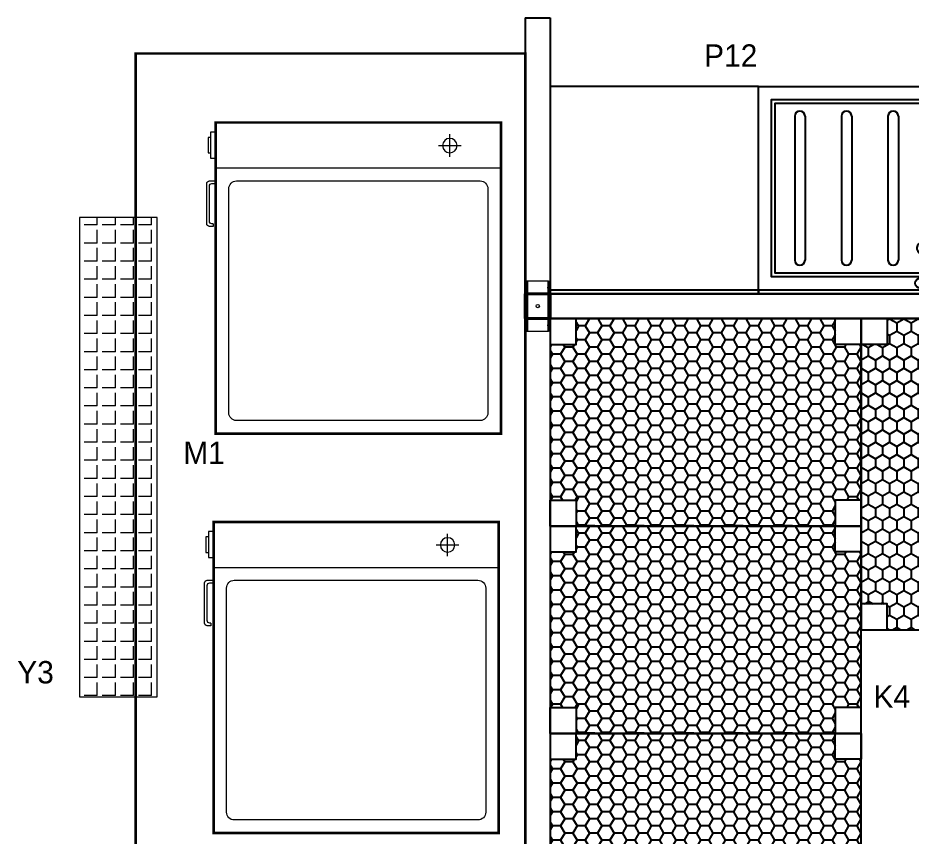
# Model space of a CAD drawing. Header units: millimetres. Extents: x 65390 to 71510, y 46362 to 50796.
# Drawn here: x 69275.2 to 69619.8, y 49714.3 to 50030 of the extents above; entities that cross this region are included whole.
import ezdxf
from ezdxf.enums import TextEntityAlignment as Align

# ---------------------------------------------------------------- set-up
doc = ezdxf.new("R2010")
doc.units = ezdxf.units.MM
doc.linetypes.add('DASHED', pattern=[19.05, 12.7, -6.35])
doc.layers.add('BİRLEŞİM ELEMANLARI', color=4, linetype='Continuous')
doc.layers.add('Kıtc-028 Yer Izgarası', color=252, linetype='Continuous')
for name, color, linetype, lineweight in [('GRC-Ekipman', 4, 'Continuous', 25), ('MIM_Sel_Davlumbaz', 251, 'DASHED', 9), ('MIM_Sktürk', 251, 'Continuous', 9)]:
    doc.layers.add(name, color=color, linetype=linetype, lineweight=lineweight)
doc.styles.add('TAKSİM', font='GOTHIC.TTF', dxfattribs={"height": 20})

# ---------------------------------------------------------------- blocks, each defined once
blk = doc.blocks.new('İÇ İKİLİ KEP  80')
at = {"lineweight": 40}
blk.add_lwpolyline([(135.5, 80), (135.5, -16), (39.5, -16), (39.5, 80)], close=True, dxfattribs=at)
at = {"layer": 'BİRLEŞİM ELEMANLARI', "color": 171, "lineweight": 20}
for p, q in [((185, 72), (-10, 72)), ((8.5, 72), (8.5, 74)), ((15, 69), (15, 77)), ((21.5, 72), (21.5, 74)), ((153.5, 72), (153.5, 74)), ((160, 69), (160, 77)), ((166.5, 72), (166.5, 74)), ((-10, -8), (185, -8)), ((8.5, -8), (8.5, -10)), ((15, -5), (15, -13)), ((21.5, -8), (21.5, -10)), ((153.5, -8), (153.5, -10)), ((160, -5), (160, -13)), ((166.5, -8), (166.5, -10))]:
    blk.add_line(p, q, dxfattribs=at)
for points in [[(-10, -10), (-10, 74)], [(-10, 74), (185, 74), (185, -10), (-10, -10)]]:
    blk.add_lwpolyline(points, dxfattribs=at)
blk.add_circle((88, 32), 6.5, dxfattribs=at)
blk = doc.blocks.new('K.Y.EVY.SPREY Ü.140-80')
h = blk.add_hatch(color=149)
h.paths.add_polyline_path([(58.7, -41.8, -0.025454), (58.86, -41.28, 0.278063), (54.82, -44.18), (55.28, -44.38, -0.265675)])
h.paths.add_polyline_path([(59.4, -41.27, 0.028094), (58.86, -41.28, 0.025454), (58.7, -41.8, -0.030609), (59.22, -41.77, -0.027259)])
h.paths.add_polyline_path([(59.4, -41.27, 0.027259), (59.22, -41.77, -0.171751), (61.94, -42.72), (61.94, -42.72), (61.94, -42.72, -1.347305), (59.26, -44.55, -0.147228), (59.22, -41.77, 0.030609), (58.7, -41.8, 0.138731), (58.79, -44.7, 1.347306), (62.25, -42.33, 0.162476)])
h.paths.add_polyline_path([(66.5, -39.04), (66.77, -38.62, 0.483116), (58.86, -41.28, -0.028094), (59.4, -41.27, -0.470681)])
at = {"color": 149}
for p, q in [((68.44, -4.12), (68.39, -10.03)), ((68.44, -4.12), (68.39, -10.03)), ((70, -4.14), (68.44, -4.12)), ((70, -4.14), (68.44, -4.12)), ((69.1, -4.14), (69.01, -12.78)), ((69.94, -10.05), (70, -4.14)), ((69.94, -10.05), (70, -4.14)), ((68.39, -10.03), (69.94, -10.05)), ((68.39, -10.03), (69.94, -10.05)), ((54.51, -44.38), (54.04, -51.68)), ((54.51, -44.38), (54.04, -51.68)), ((55.58, -44.39), (54.51, -44.38)), ((55.58, -44.39), (54.51, -44.38)), ((55.9, -51.7), (55.58, -44.39)), ((55.9, -51.7), (55.58, -44.39)), ((54.04, -51.68), (55.9, -51.7))]:
    blk.add_line(p, q, dxfattribs=at)
at = {"color": 251}
for p, q in [((14, -68.5), (14, -13)), ((18, -68.5), (18, -13)), ((32, -68.5), (32, -13)), ((36, -68.5), (36, -13)), ((50, -68.5), (50, -13)), ((54, -68.5), (54, -13)), ((68, -68.5), (68, -13)), ((72, -68.5), (72, -13)), ((86, -68.5), (86, -13)), ((90, -68.5), (90, -13)), ((104, -68.5), (104, -13)), ((108, -68.5), (108, -13)), ((122, -68.5), (122, -13)), ((126, -68.5), (126, -13))]:
    blk.add_line(p, q, dxfattribs=at)
for points in [[(0, 0), (140, 0), (140, -1.5), (0, -1.5)], [(0, 0), (140, 0), (140, -80), (0, -80)], [(5, -6.5), (135, -6.5), (135, -75), (5, -75)], [(6.5, -8), (133.5, -8), (133.5, -73.5), (6.5, -73.5)]]:
    blk.add_lwpolyline(points, close=True)
at = {"color": 149}
for centre in [(60.36, -3.92), (77.51, -4.09)]:
    blk.add_circle(centre, 1.99, dxfattribs=at)
at = {"color": 251}
for centre, start, end in [((16, -13), 0, 180), ((34, -13), 0, 180), ((52, -13), 0, 180), ((70, -13), 0, 180), ((88, -13), 0, 180), ((106, -13), 0, 180), ((124, -13), 0, 180), ((16, -68.5), 180, 0), ((34, -68.5), 180, 0), ((52, -68.5), 180, 0), ((70, -68.5), 180, 0), ((88, -68.5), 180, 0), ((106, -68.5), 180, 0), ((124, -68.5), 180, 0)]:
    blk.add_arc(centre, 2, start, end, dxfattribs=at)
at = {"color": 149}
for centre, radius, start, end in [((71.87, -12.81), 2.86, 179.43, 359.43), ((73.13, -12.82), 1.6, 359.43, 179.43), ((79.17, -12.88), 7.64, 179.43, 242.0346), ((77.53, -20.83), 5.53, 105.7663, 225.7833), ((76.64, -17.65), 2.23, 242.0346, 105.7663), ((74.04, -26.08), 3.8, 74.9498, 261.6763), ((74.66, -23.77), 1.41, 225.7833, 74.9498), ((72.11, -30.62), 3.83, 52.4089, 229.1112), ((73.68, -28.59), 1.26, 261.6763, 52.4089), ((68.46, -39.14), 4.98, 103.1199, 200.7743), ((69.63, -35.02), 3.77, 86.0156, 220.6772), ((67.73, -36.01), 1.76, 236.8088, 103.1199), ((70.5, -32.49), 1.37, 229.1112, 116.3243), ((63.46, -43.12), 4.83, 57.0103, 197.5795), ((65.25, -40.36), 1.54, 200.7743, 57.0103), ((58.83, -46.11), 4.31, 51.245, 156.7533), ((60.47, -44.07), 1.7, 197.5795, 51.245)]:
    blk.add_arc(centre, radius, start, end, dxfattribs=at)
blk.add_solid([(69.94, -10.05), (68.39, -10.03), (70, -4.14), (68.44, -4.12)], dxfattribs=at)
blk = doc.blocks.new('A$C395D4C7C')
at = {"layer": 'Kıtc-028 Yer Izgarası'}
for p, q in [((10, 79.92), (13.83, 79.92)), ((10, 77.64), (11.19, 79.71)), ((11.19, 79.71), (11.07, 79.92)), ((11.19, 79.71), (14.37, 79.71)), ((13.83, 79.92), (13.88, 80)), ((14.37, 79.71), (14.51, 79.96)), ((15.95, 76.96), (14.37, 79.71)), ((19.13, 76.96), (20.72, 79.71)), ((20.72, 79.71), (20.59, 79.94)), ((20.72, 79.71), (23.89, 79.71)), ((23.89, 79.71), (24.02, 79.93)), ((25.48, 76.96), (23.89, 79.71)), ((26.53, 79.92), (26.48, 80)), ((26.53, 79.92), (32.88, 79.92)), ((28.65, 76.96), (30.24, 79.71)), ((30.24, 79.71), (30.12, 79.92)), ((30.24, 79.71), (33.42, 79.71)), ((32.88, 79.92), (32.93, 80)), ((33.42, 79.71), (33.55, 79.94)), ((35, 76.96), (33.42, 79.71)), ((38.18, 76.96), (39.77, 79.71)), ((39.77, 79.71), (39.64, 79.93)), ((39.77, 79.71), (42.94, 79.71)), ((42.94, 79.71), (43.07, 79.92)), ((44.53, 76.96), (42.94, 79.71)), ((45.58, 79.92), (45.53, 80)), ((45.58, 79.92), (51.93, 79.92)), ((47.7, 76.96), (49.29, 79.71)), ((49.29, 79.71), (49.17, 79.92)), ((49.29, 79.71), (52.47, 79.71)), ((51.93, 79.92), (51.98, 80)), ((52.47, 79.71), (52.6, 79.93)), ((54.05, 76.96), (52.47, 79.71)), ((57.23, 76.96), (58.82, 79.71)), ((58.82, 79.71), (58.69, 79.93)), ((58.82, 79.71), (61.99, 79.71)), ((61.99, 79.71), (62.12, 79.92)), ((63.58, 76.96), (61.99, 79.71)), ((64.63, 79.92), (64.58, 80)), ((64.63, 79.92), (70.98, 79.92)), ((66.75, 76.96), (68.34, 79.71)), ((68.34, 79.71), (68.22, 79.92)), ((68.34, 79.71), (71.52, 79.71)), ((70.98, 79.92), (71.03, 80)), ((71.52, 79.71), (71.65, 79.93)), ((73.1, 76.96), (71.52, 79.71)), ((76.28, 76.96), (77.87, 79.71)), ((77.87, 79.71), (77.74, 79.92)), ((77.87, 79.71), (81.04, 79.71)), ((81.04, 79.71), (81.16, 79.92)), ((82.63, 76.96), (81.04, 79.71)), ((83.68, 79.92), (83.63, 80)), ((83.68, 79.92), (90.03, 79.92)), ((85.8, 76.96), (87.39, 79.71)), ((87.39, 79.71), (87.27, 79.92)), ((87.39, 79.71), (90.57, 79.71)), ((90.03, 79.92), (90.08, 80)), ((90.57, 79.71), (90.69, 79.93)), ((92.15, 76.96), (90.57, 79.71)), ((95.33, 76.96), (96.92, 79.71)), ((96.92, 79.71), (96.79, 79.92)), ((96.92, 79.71), (100.09, 79.71)), ((100.09, 79.71), (100.21, 79.92)), ((101.68, 76.96), (100.09, 79.71)), ((102.73, 79.92), (102.68, 80)), ((102.73, 79.92), (109.08, 79.92)), ((104.85, 76.96), (106.44, 79.71)), ((106.44, 79.71), (106.32, 79.92)), ((106.44, 79.71), (109.2, 79.71)), ((109.08, 79.92), (109.13, 80)), ((110, 78.32), (109.08, 79.92)), ((11.19, 74.21), (10, 76.27)), ((14.37, 74.21), (15.95, 76.96)), ((15.95, 76.96), (19.13, 76.96)), ((20.72, 74.21), (19.13, 76.96)), ((23.89, 74.21), (25.48, 76.96)), ((25.48, 76.96), (28.65, 76.96)), ((30.24, 74.21), (28.65, 76.96)), ((33.42, 74.21), (35, 76.96)), ((35, 76.96), (38.18, 76.96)), ((39.77, 74.21), (38.18, 76.96)), ((42.94, 74.21), (44.53, 76.96)), ((44.53, 76.96), (47.7, 76.96)), ((49.29, 74.21), (47.7, 76.96)), ((52.47, 74.21), (54.05, 76.96)), ((54.05, 76.96), (57.23, 76.96)), ((58.82, 74.21), (57.23, 76.96)), ((61.99, 74.21), (63.58, 76.96)), ((63.58, 76.96), (66.75, 76.96)), ((68.34, 74.21), (66.75, 76.96)), ((71.52, 74.21), (73.1, 76.96)), ((73.1, 76.96), (76.28, 76.96)), ((77.87, 74.21), (76.28, 76.96)), ((81.04, 74.21), (82.63, 76.96)), ((82.63, 76.96), (85.8, 76.96)), ((87.39, 74.21), (85.8, 76.96)), ((90.57, 74.21), (92.15, 76.96)), ((92.15, 76.96), (95.33, 76.96)), ((96.92, 74.21), (95.33, 76.96)), ((100.09, 74.21), (101.68, 76.96)), ((101.68, 76.96), (104.85, 76.96)), ((106.44, 74.21), (104.85, 76.96)), ((10, 72.14), (11.19, 74.21)), ((11.19, 74.21), (14.37, 74.21)), ((15.95, 71.46), (14.37, 74.21)), ((19.13, 71.46), (20.72, 74.21)), ((20.72, 74.21), (23.89, 74.21)), ((25.48, 71.46), (23.89, 74.21)), ((28.65, 71.46), (30.24, 74.21)), ((30.24, 74.21), (33.42, 74.21)), ((35, 71.46), (33.42, 74.21)), ((38.18, 71.46), (39.77, 74.21)), ((39.77, 74.21), (42.94, 74.21)), ((44.53, 71.46), (42.94, 74.21)), ((47.7, 71.46), (49.29, 74.21)), ((49.29, 74.21), (52.47, 74.21)), ((54.05, 71.46), (52.47, 74.21)), ((57.23, 71.46), (58.82, 74.21)), ((58.82, 74.21), (61.99, 74.21)), ((63.58, 71.46), (61.99, 74.21)), ((66.75, 71.46), (68.34, 74.21)), ((68.34, 74.21), (71.52, 74.21)), ((73.1, 71.46), (71.52, 74.21)), ((76.28, 71.46), (77.87, 74.21)), ((77.87, 74.21), (81.04, 74.21)), ((82.63, 71.46), (81.04, 74.21)), ((85.8, 71.46), (87.39, 74.21)), ((87.39, 74.21), (90.57, 74.21)), ((92.15, 71.46), (90.57, 74.21)), ((95.33, 71.46), (96.92, 74.21)), ((96.92, 74.21), (100.09, 74.21)), ((101.68, 71.46), (100.09, 74.21)), ((104.85, 71.46), (106.44, 74.21)), ((106.44, 74.21), (109.62, 74.21)), ((109.62, 74.21), (110, 74.87)), ((110, 73.55), (109.62, 74.21)), ((1.67, 68.71), (0.92, 70)), ((4.84, 68.71), (5.59, 70)), ((11.19, 68.71), (10, 70.78)), ((14.37, 68.71), (15.95, 71.46)), ((15.95, 71.46), (19.13, 71.46)), ((20.72, 68.71), (19.13, 71.46)), ((23.89, 68.71), (25.48, 71.46)), ((25.48, 71.46), (28.65, 71.46)), ((30.24, 68.71), (28.65, 71.46)), ((33.42, 68.71), (35, 71.46)), ((35, 71.46), (38.18, 71.46)), ((39.77, 68.71), (38.18, 71.46)), ((42.94, 68.71), (44.53, 71.46)), ((44.53, 71.46), (47.7, 71.46)), ((49.29, 68.71), (47.7, 71.46)), ((52.47, 68.71), (54.05, 71.46)), ((54.05, 71.46), (57.23, 71.46)), ((58.82, 68.71), (57.23, 71.46)), ((61.99, 68.71), (63.58, 71.46)), ((63.58, 71.46), (66.75, 71.46)), ((68.34, 68.71), (66.75, 71.46)), ((71.52, 68.71), (73.1, 71.46)), ((73.1, 71.46), (76.28, 71.46)), ((77.87, 68.71), (76.28, 71.46)), ((81.04, 68.71), (82.63, 71.46)), ((82.63, 71.46), (85.8, 71.46)), ((87.39, 68.71), (85.8, 71.46)), ((90.57, 68.71), (92.15, 71.46)), ((92.15, 71.46), (95.33, 71.46)), ((96.92, 68.71), (95.33, 71.46)), ((100.09, 68.71), (101.68, 71.46)), ((101.68, 71.46), (104.85, 71.46)), ((106.44, 68.71), (104.85, 71.46)), ((109.08, 68.92), (110, 70.51)), ((109.62, 68.71), (110.36, 70)), ((115.97, 68.71), (115.22, 70)), ((119.14, 68.71), (119.89, 70)), ((0, 65.96), (0.08, 65.96)), ((0.08, 65.96), (1.67, 68.71)), ((1.67, 63.21), (0.08, 65.96)), ((1.67, 68.71), (4.84, 68.71)), ((6.43, 65.96), (4.84, 68.71)), ((4.84, 63.21), (6.43, 65.96)), ((6.43, 65.96), (9.6, 65.96)), ((9.6, 65.96), (11.19, 68.71)), ((11.19, 63.21), (9.6, 65.96)), ((11.19, 68.71), (14.37, 68.71)), ((15.95, 65.96), (14.37, 68.71)), ((14.37, 63.21), (15.95, 65.96)), ((15.95, 65.96), (19.13, 65.96)), ((19.13, 65.96), (20.72, 68.71)), ((20.72, 63.21), (19.13, 65.96)), ((20.72, 68.71), (23.89, 68.71)), ((25.48, 65.96), (23.89, 68.71)), ((23.89, 63.21), (25.48, 65.96)), ((25.48, 65.96), (28.65, 65.96)), ((28.65, 65.96), (30.24, 68.71)), ((30.24, 63.21), (28.65, 65.96)), ((30.24, 68.71), (33.42, 68.71)), ((35, 65.96), (33.42, 68.71)), ((33.42, 63.21), (35, 65.96)), ((35, 65.96), (38.18, 65.96)), ((38.18, 65.96), (39.77, 68.71)), ((39.77, 63.21), (38.18, 65.96)), ((39.77, 68.71), (42.94, 68.71)), ((44.53, 65.96), (42.94, 68.71)), ((42.94, 63.21), (44.53, 65.96)), ((44.53, 65.96), (47.7, 65.96)), ((47.7, 65.96), (49.29, 68.71)), ((49.29, 63.21), (47.7, 65.96)), ((49.29, 68.71), (52.47, 68.71)), ((54.05, 65.96), (52.47, 68.71)), ((52.47, 63.21), (54.05, 65.96)), ((54.05, 65.96), (57.23, 65.96)), ((57.23, 65.96), (58.82, 68.71)), ((58.82, 63.21), (57.23, 65.96)), ((58.82, 68.71), (61.99, 68.71)), ((63.58, 65.96), (61.99, 68.71)), ((61.99, 63.21), (63.58, 65.96)), ((63.58, 65.96), (66.75, 65.96)), ((66.75, 65.96), (68.34, 68.71)), ((68.34, 63.21), (66.75, 65.96)), ((68.34, 68.71), (71.52, 68.71)), ((73.1, 65.96), (71.52, 68.71)), ((71.52, 63.21), (73.1, 65.96)), ((73.1, 65.96), (76.28, 65.96)), ((76.28, 65.96), (77.87, 68.71)), ((77.87, 63.21), (76.28, 65.96)), ((77.87, 68.71), (81.04, 68.71)), ((82.63, 65.96), (81.04, 68.71)), ((81.04, 63.21), (82.63, 65.96)), ((82.63, 65.96), (85.8, 65.96)), ((85.8, 65.96), (87.39, 68.71)), ((87.39, 63.21), (85.8, 65.96)), ((87.39, 68.71), (90.57, 68.71)), ((92.15, 65.96), (90.57, 68.71)), ((90.57, 63.21), (92.15, 65.96)), ((92.15, 65.96), (95.33, 65.96)), ((95.33, 65.96), (96.92, 68.71)), ((96.92, 63.21), (95.33, 65.96)), ((96.92, 68.71), (100.09, 68.71)), ((101.68, 65.96), (100.09, 68.71)), ((100.09, 63.21), (101.68, 65.96)), ((101.68, 65.96), (104.85, 65.96)), ((104.85, 65.96), (106.44, 68.71)), ((106.44, 63.21), (104.85, 65.96)), ((106.44, 68.71), (109.62, 68.71)), ((111.2, 65.96), (109.62, 68.71)), ((109.62, 63.21), (111.2, 65.96)), ((111.2, 65.96), (114.38, 65.96)), ((114.38, 65.96), (115.97, 68.71)), ((115.97, 63.21), (114.38, 65.96)), ((115.97, 68.71), (119.14, 68.71)), ((120, 67.22), (119.14, 68.71)), ((0.08, 60.46), (1.67, 63.21)), ((1.67, 63.21), (4.84, 63.21)), ((6.43, 60.46), (4.84, 63.21)), ((9.6, 60.46), (11.19, 63.21)), ((11.19, 63.21), (14.37, 63.21)), ((15.95, 60.46), (14.37, 63.21)), ((19.13, 60.46), (20.72, 63.21)), ((20.72, 63.21), (23.89, 63.21)), ((25.48, 60.46), (23.89, 63.21)), ((28.65, 60.46), (30.24, 63.21)), ((30.24, 63.21), (33.42, 63.21)), ((35, 60.46), (33.42, 63.21)), ((38.18, 60.46), (39.77, 63.21)), ((39.77, 63.21), (42.94, 63.21)), ((44.53, 60.46), (42.94, 63.21)), ((47.7, 60.46), (49.29, 63.21)), ((49.29, 63.21), (52.47, 63.21)), ((54.05, 60.46), (52.47, 63.21)), ((57.23, 60.46), (58.82, 63.21)), ((58.82, 63.21), (61.99, 63.21)), ((63.58, 60.46), (61.99, 63.21)), ((66.75, 60.46), (68.34, 63.21)), ((68.34, 63.21), (71.52, 63.21)), ((73.1, 60.46), (71.52, 63.21)), ((76.28, 60.46), (77.87, 63.21)), ((77.87, 63.21), (81.04, 63.21)), ((82.63, 60.46), (81.04, 63.21)), ((85.8, 60.46), (87.39, 63.21)), ((87.39, 63.21), (90.57, 63.21)), ((92.15, 60.46), (90.57, 63.21)), ((95.33, 60.46), (96.92, 63.21)), ((96.92, 63.21), (100.09, 63.21)), ((101.68, 60.46), (100.09, 63.21)), ((104.85, 60.46), (106.44, 63.21)), ((106.44, 63.21), (109.62, 63.21)), ((111.2, 60.46), (109.62, 63.21)), ((114.38, 60.46), (115.97, 63.21)), ((115.97, 63.21), (119.14, 63.21)), ((119.14, 63.21), (120, 64.7)), ((120, 61.73), (119.14, 63.21)), ((0, 60.46), (0.08, 60.46)), ((1.67, 57.71), (0.08, 60.46)), ((4.84, 57.71), (6.43, 60.46)), ((6.43, 60.46), (9.6, 60.46)), ((11.19, 57.71), (9.6, 60.46)), ((14.37, 57.71), (15.95, 60.46)), ((15.95, 60.46), (19.13, 60.46)), ((20.72, 57.71), (19.13, 60.46)), ((23.89, 57.71), (25.48, 60.46)), ((25.48, 60.46), (28.65, 60.46)), ((30.24, 57.71), (28.65, 60.46)), ((33.42, 57.71), (35, 60.46)), ((35, 60.46), (38.18, 60.46)), ((39.77, 57.71), (38.18, 60.46)), ((42.94, 57.71), (44.53, 60.46)), ((44.53, 60.46), (47.7, 60.46)), ((49.29, 57.71), (47.7, 60.46)), ((52.47, 57.71), (54.05, 60.46)), ((54.05, 60.46), (57.23, 60.46)), ((58.82, 57.71), (57.23, 60.46)), ((61.99, 57.71), (63.58, 60.46)), ((63.58, 60.46), (66.75, 60.46)), ((68.34, 57.71), (66.75, 60.46)), ((71.52, 57.71), (73.1, 60.46)), ((73.1, 60.46), (76.28, 60.46)), ((77.87, 57.71), (76.28, 60.46)), ((81.04, 57.71), (82.63, 60.46)), ((82.63, 60.46), (85.8, 60.46)), ((87.39, 57.71), (85.8, 60.46)), ((90.57, 57.71), (92.15, 60.46)), ((92.15, 60.46), (95.33, 60.46)), ((96.92, 57.71), (95.33, 60.46)), ((100.09, 57.71), (101.68, 60.46)), ((101.68, 60.46), (104.85, 60.46)), ((106.44, 57.71), (104.85, 60.46)), ((109.62, 57.71), (111.2, 60.46)), ((111.2, 60.46), (114.38, 60.46)), ((115.97, 57.71), (114.38, 60.46)), ((119.14, 57.71), (120, 59.2)), ((0.08, 54.96), (1.67, 57.71)), ((1.67, 57.71), (4.84, 57.71)), ((6.43, 54.96), (4.84, 57.71)), ((9.6, 54.96), (11.19, 57.71)), ((11.19, 57.71), (14.37, 57.71)), ((15.95, 54.96), (14.37, 57.71)), ((19.13, 54.96), (20.72, 57.71)), ((20.72, 57.71), (23.89, 57.71)), ((25.48, 54.96), (23.89, 57.71)), ((28.65, 54.96), (30.24, 57.71)), ((30.24, 57.71), (33.42, 57.71)), ((35, 54.96), (33.42, 57.71)), ((38.18, 54.96), (39.77, 57.71)), ((39.77, 57.71), (42.94, 57.71)), ((44.53, 54.96), (42.94, 57.71)), ((47.7, 54.96), (49.29, 57.71)), ((49.29, 57.71), (52.47, 57.71)), ((54.05, 54.96), (52.47, 57.71)), ((57.23, 54.96), (58.82, 57.71)), ((58.82, 57.71), (61.99, 57.71)), ((63.58, 54.96), (61.99, 57.71)), ((66.75, 54.96), (68.34, 57.71)), ((68.34, 57.71), (71.52, 57.71)), ((73.1, 54.96), (71.52, 57.71)), ((76.28, 54.96), (77.87, 57.71)), ((77.87, 57.71), (81.04, 57.71)), ((82.63, 54.96), (81.04, 57.71)), ((85.8, 54.96), (87.39, 57.71)), ((87.39, 57.71), (90.57, 57.71)), ((92.15, 54.96), (90.57, 57.71)), ((95.33, 54.96), (96.92, 57.71)), ((96.92, 57.71), (100.09, 57.71)), ((101.68, 54.96), (100.09, 57.71)), ((104.85, 54.96), (106.44, 57.71)), ((106.44, 57.71), (109.62, 57.71)), ((111.2, 54.96), (109.62, 57.71)), ((114.38, 54.96), (115.97, 57.71)), ((115.97, 57.71), (119.14, 57.71)), ((120, 56.23), (119.14, 57.71)), ((0, 54.96), (0.08, 54.96)), ((1.67, 52.21), (0.08, 54.96)), ((0.08, 49.46), (1.67, 52.21)), ((1.67, 52.21), (4.84, 52.21)), ((4.84, 52.21), (6.43, 54.96)), ((6.43, 49.46), (4.84, 52.21)), ((6.43, 54.96), (9.6, 54.96)), ((11.19, 52.21), (9.6, 54.96)), ((9.6, 49.46), (11.19, 52.21)), ((11.19, 52.21), (14.37, 52.21)), ((14.37, 52.21), (15.95, 54.96)), ((15.95, 49.46), (14.37, 52.21)), ((15.95, 54.96), (19.13, 54.96)), ((20.72, 52.21), (19.13, 54.96)), ((19.13, 49.46), (20.72, 52.21)), ((20.72, 52.21), (23.89, 52.21)), ((23.89, 52.21), (25.48, 54.96)), ((25.48, 49.46), (23.89, 52.21)), ((25.48, 54.96), (28.65, 54.96)), ((30.24, 52.21), (28.65, 54.96)), ((28.65, 49.46), (30.24, 52.21)), ((30.24, 52.21), (33.42, 52.21)), ((33.42, 52.21), (35, 54.96)), ((35, 49.46), (33.42, 52.21)), ((35, 54.96), (38.18, 54.96)), ((39.77, 52.21), (38.18, 54.96)), ((38.18, 49.46), (39.77, 52.21)), ((39.77, 52.21), (42.94, 52.21)), ((42.94, 52.21), (44.53, 54.96)), ((44.53, 49.46), (42.94, 52.21)), ((44.53, 54.96), (47.7, 54.96)), ((49.29, 52.21), (47.7, 54.96)), ((47.7, 49.46), (49.29, 52.21)), ((49.29, 52.21), (52.47, 52.21)), ((52.47, 52.21), (54.05, 54.96)), ((54.05, 49.46), (52.47, 52.21)), ((54.05, 54.96), (57.23, 54.96)), ((58.82, 52.21), (57.23, 54.96)), ((57.23, 49.46), (58.82, 52.21)), ((58.82, 52.21), (61.99, 52.21)), ((61.99, 52.21), (63.58, 54.96)), ((63.58, 49.46), (61.99, 52.21)), ((63.58, 54.96), (66.75, 54.96)), ((68.34, 52.21), (66.75, 54.96)), ((66.75, 49.46), (68.34, 52.21)), ((68.34, 52.21), (71.52, 52.21)), ((71.52, 52.21), (73.1, 54.96)), ((73.1, 49.46), (71.52, 52.21)), ((73.1, 54.96), (76.28, 54.96)), ((77.87, 52.21), (76.28, 54.96)), ((76.28, 49.46), (77.87, 52.21)), ((77.87, 52.21), (81.04, 52.21)), ((81.04, 52.21), (82.63, 54.96)), ((82.63, 49.46), (81.04, 52.21)), ((82.63, 54.96), (85.8, 54.96)), ((87.39, 52.21), (85.8, 54.96)), ((85.8, 49.46), (87.39, 52.21)), ((87.39, 52.21), (90.57, 52.21)), ((90.57, 52.21), (92.15, 54.96)), ((92.15, 49.46), (90.57, 52.21)), ((92.15, 54.96), (95.33, 54.96)), ((96.92, 52.21), (95.33, 54.96)), ((95.33, 49.46), (96.92, 52.21)), ((96.92, 52.21), (100.09, 52.21)), ((100.09, 52.21), (101.68, 54.96)), ((101.68, 49.46), (100.09, 52.21)), ((101.68, 54.96), (104.85, 54.96)), ((106.44, 52.21), (104.85, 54.96)), ((104.85, 49.46), (106.44, 52.21)), ((106.44, 52.21), (109.62, 52.21)), ((109.62, 52.21), (111.2, 54.96)), ((111.2, 49.46), (109.62, 52.21)), ((111.2, 54.96), (114.38, 54.96)), ((115.97, 52.21), (114.38, 54.96)), ((114.38, 49.46), (115.97, 52.21)), ((115.97, 52.21), (119.14, 52.21)), ((119.14, 52.21), (120, 53.7)), ((120, 50.73), (119.14, 52.21)), ((0, 49.46), (0.08, 49.46)), ((1.67, 46.71), (0.08, 49.46)), ((4.84, 46.71), (6.43, 49.46)), ((6.43, 49.46), (9.6, 49.46)), ((11.19, 46.71), (9.6, 49.46)), ((14.37, 46.71), (15.95, 49.46)), ((15.95, 49.46), (19.13, 49.46)), ((20.72, 46.71), (19.13, 49.46)), ((23.89, 46.71), (25.48, 49.46)), ((25.48, 49.46), (28.65, 49.46)), ((30.24, 46.71), (28.65, 49.46)), ((33.42, 46.71), (35, 49.46)), ((35, 49.46), (38.18, 49.46)), ((39.77, 46.71), (38.18, 49.46)), ((42.94, 46.71), (44.53, 49.46)), ((44.53, 49.46), (47.7, 49.46)), ((49.29, 46.71), (47.7, 49.46)), ((52.47, 46.71), (54.05, 49.46)), ((54.05, 49.46), (57.23, 49.46)), ((58.82, 46.71), (57.23, 49.46)), ((61.99, 46.71), (63.58, 49.46)), ((63.58, 49.46), (66.75, 49.46)), ((68.34, 46.71), (66.75, 49.46)), ((71.52, 46.71), (73.1, 49.46)), ((73.1, 49.46), (76.28, 49.46)), ((77.87, 46.71), (76.28, 49.46)), ((81.04, 46.71), (82.63, 49.46)), ((82.63, 49.46), (85.8, 49.46)), ((87.39, 46.71), (85.8, 49.46)), ((90.57, 46.71), (92.15, 49.46)), ((92.15, 49.46), (95.33, 49.46)), ((96.92, 46.71), (95.33, 49.46)), ((100.09, 46.71), (101.68, 49.46)), ((101.68, 49.46), (104.85, 49.46)), ((106.44, 46.71), (104.85, 49.46)), ((109.62, 46.71), (111.2, 49.46)), ((111.2, 49.46), (114.38, 49.46)), ((115.97, 46.71), (114.38, 49.46)), ((0.08, 43.96), (1.67, 46.71)), ((1.67, 46.71), (4.84, 46.71)), ((6.43, 43.96), (4.84, 46.71)), ((9.6, 43.96), (11.19, 46.71)), ((11.19, 46.71), (14.37, 46.71)), ((15.95, 43.96), (14.37, 46.71)), ((19.13, 43.96), (20.72, 46.71)), ((20.72, 46.71), (23.89, 46.71)), ((25.48, 43.96), (23.89, 46.71)), ((28.65, 43.96), (30.24, 46.71)), ((30.24, 46.71), (33.42, 46.71)), ((35, 43.96), (33.42, 46.71)), ((38.18, 43.96), (39.77, 46.71)), ((39.77, 46.71), (42.94, 46.71)), ((44.53, 43.96), (42.94, 46.71)), ((47.7, 43.96), (49.29, 46.71)), ((49.29, 46.71), (52.47, 46.71)), ((54.05, 43.96), (52.47, 46.71)), ((57.23, 43.96), (58.82, 46.71)), ((58.82, 46.71), (61.99, 46.71)), ((63.58, 43.96), (61.99, 46.71)), ((66.75, 43.96), (68.34, 46.71)), ((68.34, 46.71), (71.52, 46.71)), ((73.1, 43.96), (71.52, 46.71)), ((76.28, 43.96), (77.87, 46.71)), ((77.87, 46.71), (81.04, 46.71)), ((82.63, 43.96), (81.04, 46.71)), ((85.8, 43.96), (87.39, 46.71)), ((87.39, 46.71), (90.57, 46.71)), ((92.15, 43.96), (90.57, 46.71)), ((95.33, 43.96), (96.92, 46.71)), ((96.92, 46.71), (100.09, 46.71)), ((101.68, 43.96), (100.09, 46.71)), ((104.85, 43.96), (106.44, 46.71)), ((106.44, 46.71), (109.62, 46.71)), ((111.2, 43.96), (109.62, 46.71)), ((114.38, 43.96), (115.97, 46.71)), ((115.97, 46.71), (119.14, 46.71)), ((119.14, 46.71), (120, 48.2)), ((120, 45.23), (119.14, 46.71)), ((0, 43.96), (0.08, 43.96)), ((1.67, 41.21), (0.08, 43.96)), ((4.84, 41.21), (6.43, 43.96)), ((6.43, 43.96), (9.6, 43.96)), ((11.19, 41.21), (9.6, 43.96)), ((14.37, 41.21), (15.95, 43.96)), ((15.95, 43.96), (19.13, 43.96)), ((20.72, 41.21), (19.13, 43.96)), ((23.89, 41.21), (25.48, 43.96)), ((25.48, 43.96), (28.65, 43.96)), ((30.24, 41.21), (28.65, 43.96)), ((33.42, 41.21), (35, 43.96)), ((35, 43.96), (38.18, 43.96)), ((39.77, 41.21), (38.18, 43.96)), ((42.94, 41.21), (44.53, 43.96)), ((44.53, 43.96), (47.7, 43.96)), ((49.29, 41.21), (47.7, 43.96)), ((52.47, 41.21), (54.05, 43.96)), ((54.05, 43.96), (57.23, 43.96)), ((58.82, 41.21), (57.23, 43.96)), ((61.99, 41.21), (63.58, 43.96)), ((63.58, 43.96), (66.75, 43.96)), ((68.34, 41.21), (66.75, 43.96)), ((71.52, 41.21), (73.1, 43.96)), ((73.1, 43.96), (76.28, 43.96)), ((77.87, 41.21), (76.28, 43.96)), ((81.04, 41.21), (82.63, 43.96)), ((82.63, 43.96), (85.8, 43.96)), ((87.39, 41.21), (85.8, 43.96)), ((90.57, 41.21), (92.15, 43.96)), ((92.15, 43.96), (95.33, 43.96)), ((96.92, 41.21), (95.33, 43.96)), ((100.09, 41.21), (101.68, 43.96)), ((101.68, 43.96), (104.85, 43.96)), ((106.44, 41.21), (104.85, 43.96)), ((109.62, 41.21), (111.2, 43.96)), ((111.2, 43.96), (114.38, 43.96)), ((115.97, 41.21), (114.38, 43.96)), ((119.14, 41.21), (120, 42.7)), ((0, 38.46), (0.08, 38.46)), ((0.08, 38.46), (1.67, 41.21)), ((1.67, 35.71), (0.08, 38.46)), ((1.67, 41.21), (4.84, 41.21)), ((6.43, 38.46), (4.84, 41.21)), ((4.84, 35.71), (6.43, 38.46)), ((6.43, 38.46), (9.6, 38.46)), ((9.6, 38.46), (11.19, 41.21)), ((11.19, 35.71), (9.6, 38.46)), ((11.19, 41.21), (14.37, 41.21)), ((15.95, 38.46), (14.37, 41.21)), ((14.37, 35.71), (15.95, 38.46)), ((15.95, 38.46), (19.13, 38.46)), ((19.13, 38.46), (20.72, 41.21)), ((20.72, 35.71), (19.13, 38.46)), ((20.72, 41.21), (23.89, 41.21)), ((25.48, 38.46), (23.89, 41.21)), ((23.89, 35.71), (25.48, 38.46)), ((25.48, 38.46), (28.65, 38.46)), ((28.65, 38.46), (30.24, 41.21)), ((30.24, 35.71), (28.65, 38.46)), ((30.24, 41.21), (33.42, 41.21)), ((35, 38.46), (33.42, 41.21)), ((33.42, 35.71), (35, 38.46)), ((35, 38.46), (38.18, 38.46)), ((38.18, 38.46), (39.77, 41.21)), ((39.77, 35.71), (38.18, 38.46)), ((39.77, 41.21), (42.94, 41.21)), ((44.53, 38.46), (42.94, 41.21)), ((42.94, 35.71), (44.53, 38.46)), ((44.53, 38.46), (47.7, 38.46)), ((47.7, 38.46), (49.29, 41.21)), ((49.29, 35.71), (47.7, 38.46)), ((49.29, 41.21), (52.47, 41.21)), ((54.05, 38.46), (52.47, 41.21)), ((52.47, 35.71), (54.05, 38.46)), ((54.05, 38.46), (57.23, 38.46)), ((57.23, 38.46), (58.82, 41.21)), ((58.82, 35.71), (57.23, 38.46)), ((58.82, 41.21), (61.99, 41.21)), ((63.58, 38.46), (61.99, 41.21)), ((61.99, 35.71), (63.58, 38.46)), ((63.58, 38.46), (66.75, 38.46)), ((66.75, 38.46), (68.34, 41.21)), ((68.34, 35.71), (66.75, 38.46)), ((68.34, 41.21), (71.52, 41.21)), ((73.1, 38.46), (71.52, 41.21)), ((71.52, 35.71), (73.1, 38.46)), ((73.1, 38.46), (76.28, 38.46)), ((76.28, 38.46), (77.87, 41.21)), ((77.87, 35.71), (76.28, 38.46)), ((77.87, 41.21), (81.04, 41.21)), ((82.63, 38.46), (81.04, 41.21)), ((81.04, 35.71), (82.63, 38.46)), ((82.63, 38.46), (85.8, 38.46)), ((85.8, 38.46), (87.39, 41.21)), ((87.39, 35.71), (85.8, 38.46)), ((87.39, 41.21), (90.57, 41.21)), ((92.15, 38.46), (90.57, 41.21)), ((90.57, 35.71), (92.15, 38.46)), ((92.15, 38.46), (95.33, 38.46)), ((95.33, 38.46), (96.92, 41.21)), ((96.92, 35.71), (95.33, 38.46)), ((96.92, 41.21), (100.09, 41.21)), ((101.68, 38.46), (100.09, 41.21)), ((100.09, 35.71), (101.68, 38.46)), ((101.68, 38.46), (104.85, 38.46)), ((104.85, 38.46), (106.44, 41.21)), ((106.44, 35.71), (104.85, 38.46)), ((106.44, 41.21), (109.62, 41.21)), ((111.2, 38.46), (109.62, 41.21)), ((109.62, 35.71), (111.2, 38.46)), ((111.2, 38.46), (114.38, 38.46)), ((114.38, 38.46), (115.97, 41.21)), ((115.97, 35.71), (114.38, 38.46)), ((115.97, 41.21), (119.14, 41.21)), ((120, 39.73), (119.14, 41.21)), ((0.08, 32.96), (1.67, 35.71)), ((1.67, 35.71), (4.84, 35.71)), ((6.43, 32.96), (4.84, 35.71)), ((9.6, 32.96), (11.19, 35.71)), ((11.19, 35.71), (14.37, 35.71)), ((15.95, 32.96), (14.37, 35.71)), ((19.13, 32.96), (20.72, 35.71)), ((20.72, 35.71), (23.89, 35.71)), ((25.48, 32.96), (23.89, 35.71)), ((28.65, 32.96), (30.24, 35.71)), ((30.24, 35.71), (33.42, 35.71)), ((35, 32.96), (33.42, 35.71)), ((38.18, 32.96), (39.77, 35.71)), ((39.77, 35.71), (42.94, 35.71)), ((44.53, 32.96), (42.94, 35.71)), ((47.7, 32.96), (49.29, 35.71)), ((49.29, 35.71), (52.47, 35.71)), ((54.05, 32.96), (52.47, 35.71)), ((57.23, 32.96), (58.82, 35.71)), ((58.82, 35.71), (61.99, 35.71)), ((63.58, 32.96), (61.99, 35.71)), ((66.75, 32.96), (68.34, 35.71)), ((68.34, 35.71), (71.52, 35.71)), ((73.1, 32.96), (71.52, 35.71)), ((76.28, 32.96), (77.87, 35.71)), ((77.87, 35.71), (81.04, 35.71)), ((82.63, 32.96), (81.04, 35.71)), ((85.8, 32.96), (87.39, 35.71)), ((87.39, 35.71), (90.57, 35.71)), ((92.15, 32.96), (90.57, 35.71)), ((95.33, 32.96), (96.92, 35.71)), ((96.92, 35.71), (100.09, 35.71)), ((101.68, 32.96), (100.09, 35.71)), ((104.85, 32.96), (106.44, 35.71)), ((106.44, 35.71), (109.62, 35.71)), ((111.2, 32.96), (109.62, 35.71)), ((114.38, 32.96), (115.97, 35.71)), ((115.97, 35.71), (119.14, 35.71)), ((119.14, 35.71), (120, 37.2)), ((120, 34.23), (119.14, 35.71)), ((0, 32.96), (0.08, 32.96)), ((1.67, 30.22), (0.08, 32.96)), ((4.84, 30.22), (6.43, 32.96)), ((6.43, 32.96), (9.6, 32.96)), ((11.19, 30.22), (9.6, 32.96)), ((14.37, 30.22), (15.95, 32.96)), ((15.95, 32.96), (19.13, 32.96)), ((20.72, 30.22), (19.13, 32.96)), ((23.89, 30.22), (25.48, 32.96)), ((25.48, 32.96), (28.65, 32.96)), ((30.24, 30.22), (28.65, 32.96)), ((33.42, 30.22), (35, 32.96)), ((35, 32.96), (38.18, 32.96)), ((39.77, 30.22), (38.18, 32.96)), ((42.94, 30.22), (44.53, 32.96)), ((44.53, 32.96), (47.7, 32.96)), ((49.29, 30.22), (47.7, 32.96)), ((52.47, 30.22), (54.05, 32.96)), ((54.05, 32.96), (57.23, 32.96)), ((58.82, 30.22), (57.23, 32.96)), ((61.99, 30.22), (63.58, 32.96)), ((63.58, 32.96), (66.75, 32.96)), ((68.34, 30.22), (66.75, 32.96)), ((71.52, 30.22), (73.1, 32.96)), ((73.1, 32.96), (76.28, 32.96)), ((77.87, 30.22), (76.28, 32.96)), ((81.04, 30.22), (82.63, 32.96)), ((82.63, 32.96), (85.8, 32.96)), ((87.39, 30.22), (85.8, 32.96)), ((90.57, 30.22), (92.15, 32.96)), ((92.15, 32.96), (95.33, 32.96)), ((96.92, 30.22), (95.33, 32.96)), ((100.09, 30.22), (101.68, 32.96)), ((101.68, 32.96), (104.85, 32.96)), ((106.44, 30.22), (104.85, 32.96)), ((109.62, 30.22), (111.2, 32.96)), ((111.2, 32.96), (114.38, 32.96)), ((115.97, 30.22), (114.38, 32.96)), ((119.14, 30.22), (120, 31.7)), ((0.08, 27.47), (1.67, 30.22)), ((1.67, 30.22), (4.84, 30.22)), ((6.43, 27.47), (4.84, 30.22)), ((9.6, 27.47), (11.19, 30.22)), ((11.19, 30.22), (14.37, 30.22)), ((15.95, 27.47), (14.37, 30.22)), ((19.13, 27.47), (20.72, 30.22)), ((20.72, 30.22), (23.89, 30.22)), ((25.48, 27.47), (23.89, 30.22)), ((28.65, 27.47), (30.24, 30.22)), ((30.24, 30.22), (33.42, 30.22)), ((35, 27.47), (33.42, 30.22)), ((38.18, 27.47), (39.77, 30.22)), ((39.77, 30.22), (42.94, 30.22)), ((44.53, 27.47), (42.94, 30.22)), ((47.7, 27.47), (49.29, 30.22)), ((49.29, 30.22), (52.47, 30.22)), ((54.05, 27.47), (52.47, 30.22)), ((57.23, 27.47), (58.82, 30.22)), ((58.82, 30.22), (61.99, 30.22)), ((63.58, 27.47), (61.99, 30.22)), ((66.75, 27.47), (68.34, 30.22)), ((68.34, 30.22), (71.52, 30.22)), ((73.1, 27.47), (71.52, 30.22)), ((76.28, 27.47), (77.87, 30.22)), ((77.87, 30.22), (81.04, 30.22)), ((82.63, 27.47), (81.04, 30.22)), ((85.8, 27.47), (87.39, 30.22)), ((87.39, 30.22), (90.57, 30.22)), ((92.15, 27.47), (90.57, 30.22)), ((95.33, 27.47), (96.92, 30.22)), ((96.92, 30.22), (100.09, 30.22)), ((101.68, 27.47), (100.09, 30.22)), ((104.85, 27.47), (106.44, 30.22)), ((106.44, 30.22), (109.62, 30.22)), ((111.2, 27.47), (109.62, 30.22)), ((114.38, 27.47), (115.97, 30.22)), ((115.97, 30.22), (119.14, 30.22)), ((120, 28.73), (119.14, 30.22)), ((0, 27.47), (0.08, 27.47)), ((1.67, 24.72), (0.08, 27.47)), ((0.08, 21.97), (1.67, 24.72)), ((1.67, 24.72), (4.84, 24.72)), ((4.84, 24.72), (6.43, 27.47)), ((6.43, 21.97), (4.84, 24.72)), ((6.43, 27.47), (9.6, 27.47)), ((11.19, 24.72), (9.6, 27.47)), ((9.6, 21.97), (11.19, 24.72)), ((11.19, 24.72), (14.37, 24.72)), ((14.37, 24.72), (15.95, 27.47)), ((15.95, 21.97), (14.37, 24.72)), ((15.95, 27.47), (19.13, 27.47)), ((20.72, 24.72), (19.13, 27.47)), ((19.13, 21.97), (20.72, 24.72)), ((20.72, 24.72), (23.89, 24.72)), ((23.89, 24.72), (25.48, 27.47)), ((25.48, 21.97), (23.89, 24.72)), ((25.48, 27.47), (28.65, 27.47)), ((30.24, 24.72), (28.65, 27.47)), ((28.65, 21.97), (30.24, 24.72)), ((30.24, 24.72), (33.42, 24.72)), ((33.42, 24.72), (35, 27.47)), ((35, 21.97), (33.42, 24.72)), ((35, 27.47), (38.18, 27.47)), ((39.77, 24.72), (38.18, 27.47)), ((38.18, 21.97), (39.77, 24.72)), ((39.77, 24.72), (42.94, 24.72)), ((42.94, 24.72), (44.53, 27.47)), ((44.53, 21.97), (42.94, 24.72)), ((44.53, 27.47), (47.7, 27.47)), ((49.29, 24.72), (47.7, 27.47)), ((47.7, 21.97), (49.29, 24.72)), ((49.29, 24.72), (52.47, 24.72)), ((52.47, 24.72), (54.05, 27.47)), ((54.05, 21.97), (52.47, 24.72)), ((54.05, 27.47), (57.23, 27.47)), ((58.82, 24.72), (57.23, 27.47)), ((57.23, 21.97), (58.82, 24.72)), ((58.82, 24.72), (61.99, 24.72)), ((61.99, 24.72), (63.58, 27.47)), ((63.58, 21.97), (61.99, 24.72)), ((63.58, 27.47), (66.75, 27.47)), ((68.34, 24.72), (66.75, 27.47)), ((66.75, 21.97), (68.34, 24.72)), ((68.34, 24.72), (71.52, 24.72)), ((71.52, 24.72), (73.1, 27.47)), ((73.1, 21.97), (71.52, 24.72)), ((73.1, 27.47), (76.28, 27.47)), ((77.87, 24.72), (76.28, 27.47)), ((76.28, 21.97), (77.87, 24.72)), ((77.87, 24.72), (81.04, 24.72)), ((81.04, 24.72), (82.63, 27.47)), ((82.63, 21.97), (81.04, 24.72)), ((82.63, 27.47), (85.8, 27.47)), ((87.39, 24.72), (85.8, 27.47)), ((85.8, 21.97), (87.39, 24.72)), ((87.39, 24.72), (90.57, 24.72)), ((90.57, 24.72), (92.15, 27.47)), ((92.15, 21.97), (90.57, 24.72)), ((92.15, 27.47), (95.33, 27.47)), ((96.92, 24.72), (95.33, 27.47)), ((95.33, 21.97), (96.92, 24.72)), ((96.92, 24.72), (100.09, 24.72)), ((100.09, 24.72), (101.68, 27.47)), ((101.68, 21.97), (100.09, 24.72)), ((101.68, 27.47), (104.85, 27.47)), ((106.44, 24.72), (104.85, 27.47)), ((104.85, 21.97), (106.44, 24.72)), ((106.44, 24.72), (109.62, 24.72)), ((109.62, 24.72), (111.2, 27.47)), ((111.2, 21.97), (109.62, 24.72)), ((111.2, 27.47), (114.38, 27.47)), ((115.97, 24.72), (114.38, 27.47)), ((114.38, 21.97), (115.97, 24.72)), ((115.97, 24.72), (119.14, 24.72)), ((119.14, 24.72), (120, 26.2)), ((120, 23.23), (119.14, 24.72)), ((0, 21.97), (0.08, 21.97)), ((1.67, 19.22), (0.08, 21.97)), ((4.84, 19.22), (6.43, 21.97)), ((6.43, 21.97), (9.6, 21.97)), ((11.19, 19.22), (9.6, 21.97)), ((14.37, 19.22), (15.95, 21.97)), ((15.95, 21.97), (19.13, 21.97)), ((20.72, 19.22), (19.13, 21.97)), ((23.89, 19.22), (25.48, 21.97)), ((25.48, 21.97), (28.65, 21.97)), ((30.24, 19.22), (28.65, 21.97)), ((33.42, 19.22), (35, 21.97)), ((35, 21.97), (38.18, 21.97)), ((39.77, 19.22), (38.18, 21.97)), ((42.94, 19.22), (44.53, 21.97)), ((44.53, 21.97), (47.7, 21.97)), ((49.29, 19.22), (47.7, 21.97)), ((52.47, 19.22), (54.05, 21.97)), ((54.05, 21.97), (57.23, 21.97)), ((58.82, 19.22), (57.23, 21.97)), ((61.99, 19.22), (63.58, 21.97)), ((63.58, 21.97), (66.75, 21.97)), ((68.34, 19.22), (66.75, 21.97)), ((71.52, 19.22), (73.1, 21.97)), ((73.1, 21.97), (76.28, 21.97)), ((77.87, 19.22), (76.28, 21.97)), ((81.04, 19.22), (82.63, 21.97)), ((82.63, 21.97), (85.8, 21.97)), ((87.39, 19.22), (85.8, 21.97)), ((90.57, 19.22), (92.15, 21.97)), ((92.15, 21.97), (95.33, 21.97)), ((96.92, 19.22), (95.33, 21.97)), ((100.09, 19.22), (101.68, 21.97)), ((101.68, 21.97), (104.85, 21.97)), ((106.44, 19.22), (104.85, 21.97)), ((109.62, 19.22), (111.2, 21.97)), ((111.2, 21.97), (114.38, 21.97)), ((115.97, 19.22), (114.38, 21.97)), ((119.14, 19.22), (120, 20.7)), ((0.08, 16.47), (1.67, 19.22)), ((1.67, 19.22), (4.84, 19.22)), ((6.43, 16.47), (4.84, 19.22)), ((9.6, 16.47), (11.19, 19.22)), ((11.19, 19.22), (14.37, 19.22)), ((15.95, 16.47), (14.37, 19.22)), ((19.13, 16.47), (20.72, 19.22)), ((20.72, 19.22), (23.89, 19.22)), ((25.48, 16.47), (23.89, 19.22)), ((28.65, 16.47), (30.24, 19.22)), ((30.24, 19.22), (33.42, 19.22)), ((35, 16.47), (33.42, 19.22)), ((38.18, 16.47), (39.77, 19.22)), ((39.77, 19.22), (42.94, 19.22)), ((44.53, 16.47), (42.94, 19.22)), ((47.7, 16.47), (49.29, 19.22)), ((49.29, 19.22), (52.47, 19.22)), ((54.05, 16.47), (52.47, 19.22)), ((57.23, 16.47), (58.82, 19.22)), ((58.82, 19.22), (61.99, 19.22)), ((63.58, 16.47), (61.99, 19.22)), ((66.75, 16.47), (68.34, 19.22)), ((68.34, 19.22), (71.52, 19.22)), ((73.1, 16.47), (71.52, 19.22)), ((76.28, 16.47), (77.87, 19.22)), ((77.87, 19.22), (81.04, 19.22)), ((82.63, 16.47), (81.04, 19.22)), ((85.8, 16.47), (87.39, 19.22)), ((87.39, 19.22), (90.57, 19.22)), ((92.15, 16.47), (90.57, 19.22)), ((95.33, 16.47), (96.92, 19.22)), ((96.92, 19.22), (100.09, 19.22)), ((101.68, 16.47), (100.09, 19.22)), ((104.85, 16.47), (106.44, 19.22)), ((106.44, 19.22), (109.62, 19.22)), ((111.2, 16.47), (109.62, 19.22)), ((114.38, 16.47), (115.97, 19.22)), ((115.97, 19.22), (119.14, 19.22)), ((120, 17.73), (119.14, 19.22)), ((0, 16.47), (0.08, 16.47)), ((1.67, 13.72), (0.08, 16.47)), ((4.84, 13.72), (6.43, 16.47)), ((6.43, 16.47), (9.6, 16.47)), ((11.19, 13.72), (9.6, 16.47)), ((14.37, 13.72), (15.95, 16.47)), ((15.95, 16.47), (19.13, 16.47)), ((20.72, 13.72), (19.13, 16.47)), ((23.89, 13.72), (25.48, 16.47)), ((25.48, 16.47), (28.65, 16.47)), ((30.24, 13.72), (28.65, 16.47)), ((33.42, 13.72), (35, 16.47)), ((35, 16.47), (38.18, 16.47)), ((39.77, 13.72), (38.18, 16.47)), ((42.94, 13.72), (44.53, 16.47)), ((44.53, 16.47), (47.7, 16.47)), ((49.29, 13.72), (47.7, 16.47)), ((52.47, 13.72), (54.05, 16.47)), ((54.05, 16.47), (57.23, 16.47)), ((58.82, 13.72), (57.23, 16.47)), ((61.99, 13.72), (63.58, 16.47)), ((63.58, 16.47), (66.75, 16.47)), ((68.34, 13.72), (66.75, 16.47)), ((71.52, 13.72), (73.1, 16.47)), ((73.1, 16.47), (76.28, 16.47)), ((77.87, 13.72), (76.28, 16.47)), ((81.04, 13.72), (82.63, 16.47)), ((82.63, 16.47), (85.8, 16.47)), ((87.39, 13.72), (85.8, 16.47)), ((90.57, 13.72), (92.15, 16.47)), ((92.15, 16.47), (95.33, 16.47)), ((96.92, 13.72), (95.33, 16.47)), ((100.09, 13.72), (101.68, 16.47)), ((101.68, 16.47), (104.85, 16.47)), ((106.44, 13.72), (104.85, 16.47)), ((109.62, 13.72), (111.2, 16.47)), ((111.2, 16.47), (114.38, 16.47)), ((115.97, 13.72), (114.38, 16.47)), ((119.14, 13.72), (120, 15.2)), ((0, 10.97), (0.08, 10.97)), ((0.08, 10.97), (1.67, 13.72)), ((0.64, 10), (0.08, 10.97)), ((1.67, 13.72), (4.84, 13.72)), ((6.43, 10.97), (4.84, 13.72)), ((5.87, 10), (6.43, 10.97)), ((6.43, 10.97), (9.6, 10.97)), ((9.6, 10.97), (11.19, 13.72)), ((11.19, 8.22), (9.6, 10.97)), ((11.19, 13.72), (14.37, 13.72)), ((15.95, 10.97), (14.37, 13.72)), ((14.37, 8.22), (15.95, 10.97)), ((15.95, 10.97), (19.13, 10.97)), ((19.13, 10.97), (20.72, 13.72)), ((20.72, 8.22), (19.13, 10.97)), ((20.72, 13.72), (23.89, 13.72)), ((25.48, 10.97), (23.89, 13.72)), ((23.89, 8.22), (25.48, 10.97)), ((25.48, 10.97), (28.65, 10.97)), ((28.65, 10.97), (30.24, 13.72)), ((30.24, 8.22), (28.65, 10.97)), ((30.24, 13.72), (33.42, 13.72)), ((35, 10.97), (33.42, 13.72)), ((33.42, 8.22), (35, 10.97)), ((35, 10.97), (38.18, 10.97)), ((38.18, 10.97), (39.77, 13.72)), ((39.77, 8.22), (38.18, 10.97)), ((39.77, 13.72), (42.94, 13.72)), ((44.53, 10.97), (42.94, 13.72)), ((42.94, 8.22), (44.53, 10.97)), ((44.53, 10.97), (47.7, 10.97)), ((47.7, 10.97), (49.29, 13.72)), ((49.29, 8.22), (47.7, 10.97)), ((49.29, 13.72), (52.47, 13.72)), ((54.05, 10.97), (52.47, 13.72)), ((52.47, 8.22), (54.05, 10.97)), ((54.05, 10.97), (57.23, 10.97)), ((57.23, 10.97), (58.82, 13.72)), ((58.82, 8.22), (57.23, 10.97)), ((58.82, 13.72), (61.99, 13.72)), ((63.58, 10.97), (61.99, 13.72)), ((61.99, 8.22), (63.58, 10.97)), ((63.58, 10.97), (66.75, 10.97)), ((66.75, 10.97), (68.34, 13.72)), ((68.34, 8.22), (66.75, 10.97)), ((68.34, 13.72), (71.52, 13.72)), ((73.1, 10.97), (71.52, 13.72)), ((71.52, 8.22), (73.1, 10.97)), ((73.1, 10.97), (76.28, 10.97)), ((76.28, 10.97), (77.87, 13.72)), ((77.87, 8.22), (76.28, 10.97)), ((77.87, 13.72), (81.04, 13.72)), ((82.63, 10.97), (81.04, 13.72)), ((81.04, 8.22), (82.63, 10.97)), ((82.63, 10.97), (85.8, 10.97)), ((85.8, 10.97), (87.39, 13.72)), ((87.39, 8.22), (85.8, 10.97)), ((87.39, 13.72), (90.57, 13.72)), ((92.15, 10.97), (90.57, 13.72)), ((90.57, 8.22), (92.15, 10.97)), ((92.15, 10.97), (95.33, 10.97)), ((95.33, 10.97), (96.92, 13.72)), ((96.92, 8.22), (95.33, 10.97)), ((96.92, 13.72), (100.09, 13.72)), ((101.68, 10.97), (100.09, 13.72)), ((100.09, 8.22), (101.68, 10.97)), ((101.68, 10.97), (104.85, 10.97)), ((104.85, 10.97), (106.44, 13.72)), ((106.44, 8.22), (104.85, 10.97)), ((106.44, 13.72), (109.62, 13.72)), ((111.2, 10.97), (109.62, 13.72)), ((110.65, 10), (111.2, 10.97)), ((111.2, 10.97), (114.38, 10.97)), ((114.38, 10.97), (115.97, 13.72)), ((114.94, 10), (114.38, 10.97)), ((115.97, 13.72), (119.14, 13.72)), ((120, 12.23), (119.14, 13.72)), ((119.51, 10), (120, 10.85)), ((10, 6.15), (11.19, 8.22)), ((11.19, 8.22), (14.37, 8.22)), ((15.95, 5.47), (14.37, 8.22)), ((19.13, 5.47), (20.72, 8.22)), ((20.72, 8.22), (23.89, 8.22)), ((25.48, 5.47), (23.89, 8.22)), ((28.65, 5.47), (30.24, 8.22)), ((30.24, 8.22), (33.42, 8.22)), ((35, 5.47), (33.42, 8.22)), ((38.18, 5.47), (39.77, 8.22)), ((39.77, 8.22), (42.94, 8.22)), ((44.53, 5.47), (42.94, 8.22)), ((47.7, 5.47), (49.29, 8.22)), ((49.29, 8.22), (52.47, 8.22)), ((54.05, 5.47), (52.47, 8.22)), ((57.23, 5.47), (58.82, 8.22)), ((58.82, 8.22), (61.99, 8.22)), ((63.58, 5.47), (61.99, 8.22)), ((66.75, 5.47), (68.34, 8.22)), ((68.34, 8.22), (71.52, 8.22)), ((73.1, 5.47), (71.52, 8.22)), ((76.28, 5.47), (77.87, 8.22)), ((77.87, 8.22), (81.04, 8.22)), ((82.63, 5.47), (81.04, 8.22)), ((85.8, 5.47), (87.39, 8.22)), ((87.39, 8.22), (90.57, 8.22)), ((92.15, 5.47), (90.57, 8.22)), ((95.33, 5.47), (96.92, 8.22)), ((96.92, 8.22), (100.09, 8.22)), ((101.68, 5.47), (100.09, 8.22)), ((104.85, 5.47), (106.44, 8.22)), ((106.44, 8.22), (109.62, 8.22)), ((109.62, 8.22), (110, 8.88)), ((110, 7.56), (109.62, 8.22)), ((11.19, 2.72), (10, 4.78)), ((14.37, 2.72), (15.95, 5.47)), ((15.95, 5.47), (19.13, 5.47)), ((20.72, 2.72), (19.13, 5.47)), ((23.89, 2.72), (25.48, 5.47)), ((25.48, 5.47), (28.65, 5.47)), ((30.24, 2.72), (28.65, 5.47)), ((33.42, 2.72), (35, 5.47)), ((35, 5.47), (38.18, 5.47)), ((39.77, 2.72), (38.18, 5.47)), ((42.94, 2.72), (44.53, 5.47)), ((44.53, 5.47), (47.7, 5.47)), ((49.29, 2.72), (47.7, 5.47)), ((52.47, 2.72), (54.05, 5.47)), ((54.05, 5.47), (57.23, 5.47)), ((58.82, 2.72), (57.23, 5.47)), ((61.99, 2.72), (63.58, 5.47)), ((63.58, 5.47), (66.75, 5.47)), ((68.34, 2.72), (66.75, 5.47)), ((71.52, 2.72), (73.1, 5.47)), ((73.1, 5.47), (76.28, 5.47)), ((77.87, 2.72), (76.28, 5.47)), ((81.04, 2.72), (82.63, 5.47)), ((82.63, 5.47), (85.8, 5.47)), ((87.39, 2.72), (85.8, 5.47)), ((90.57, 2.72), (92.15, 5.47)), ((92.15, 5.47), (95.33, 5.47)), ((96.92, 2.72), (95.33, 5.47)), ((100.09, 2.72), (101.68, 5.47)), ((101.68, 5.47), (104.85, 5.47)), ((106.44, 2.72), (104.85, 5.47)), ((109.08, 2.93), (110, 4.52)), ((10, 0.65), (11.19, 2.72)), ((11.19, 2.72), (14.37, 2.72)), ((15.94, 0), (14.37, 2.72)), ((19.15, 0), (20.72, 2.72)), ((20.72, 2.72), (23.89, 2.72)), ((25.46, 0), (23.89, 2.72)), ((28.67, 0), (30.24, 2.72)), ((30.24, 2.72), (33.42, 2.72)), ((34.99, 0), (33.42, 2.72)), ((38.2, 0), (39.77, 2.72)), ((39.77, 2.72), (42.94, 2.72)), ((44.51, 0), (42.94, 2.72)), ((47.72, 0), (49.29, 2.72)), ((49.29, 2.72), (52.47, 2.72)), ((54.04, 0), (52.47, 2.72)), ((57.25, 0), (58.82, 2.72)), ((58.82, 2.72), (61.99, 2.72)), ((63.56, 0), (61.99, 2.72)), ((66.77, 0), (68.34, 2.72)), ((68.34, 2.72), (71.52, 2.72)), ((73.09, 0), (71.52, 2.72)), ((76.3, 0), (77.87, 2.72)), ((77.87, 2.72), (81.04, 2.72)), ((82.61, 0), (81.04, 2.72)), ((85.82, 0), (87.39, 2.72)), ((87.39, 2.72), (90.57, 2.72)), ((92.14, 0), (90.57, 2.72)), ((95.35, 0), (96.92, 2.72)), ((96.92, 2.72), (100.09, 2.72)), ((101.66, 0), (100.09, 2.72)), ((104.87, 0), (106.44, 2.72)), ((106.44, 2.72), (109.2, 2.72)), ((110, 1.33), (109.08, 2.93))]:
    blk.add_line(p, q, dxfattribs=at)
for points in [[(0, 0), (120, 0), (120, 80), (0, 80)], [(0, 70), (10, 70), (10, 80), (0, 80)], [(120, 70), (110, 70), (110, 80), (120, 80)], [(0, 10), (10, 10), (10, 0), (0, 0)], [(120, 10), (110, 10), (110, 0), (120, 0)]]:
    blk.add_lwpolyline(points, close=True, dxfattribs=at)
blk = doc.blocks.new('160718_Fırın Komb 1-1 40')
at = {"layer": 'MIM_Sktürk'}
for p, q in [((-8, 115), (-102, 115)), ((-105, 112), (-105, 25.54)), ((-5, 25.54), (-5, 112)), ((-113.47, 39.06), (-113.47, 23.54)), ((-110.99, 40.06), (-112.47, 40.06)), ((-112.47, 38.06), (-112.47, 24.54)), ((-110.99, 39.06), (-111.47, 39.06)), ((-110.99, 39.06), (-110.99, 40.06)), ((-112.47, 22.54), (-110, 22.54)), ((-111.47, 23.54), (-110, 23.54)), ((-102, 22.54), (-8, 22.54)), ((-110, 17.54), (0, 17.54)), ((-113, 11.75), (-112, 11.75)), ((-113, 5.75), (-113, 11.75)), ((-112, 13.75), (-110, 13.75)), ((-112, 3.75), (-112, 13.75)), ((-19.71, 13.28), (-19.71, 4.55)), ((-24.08, 8.91), (-15.35, 8.91)), ((-112, 5.75), (-113, 5.75)), ((-110, 3.75), (-112, 3.75))]:
    blk.add_line(p, q, dxfattribs=at)
at = {"layer": 'MIM_Sktürk', "const_width": 1}
blk.add_lwpolyline([(0, 120), (0, 0), (-110, 0), (-110, 120)], close=True, dxfattribs=at)
at = {"layer": 'MIM_Sktürk'}
blk.add_circle((-19.71, 8.91), 2.79, dxfattribs=at)
for centre, radius, start, end in [((-102, 112), 3, 90, 180), ((-8, 112), 3, 0, 90), ((-112.47, 39.06), 1, 90, 180), ((-111.47, 38.06), 1, 90, 180), ((-111.47, 24.54), 1, 180, 270), ((-102, 25.54), 3, 180, 270), ((-8, 25.54), 3, 270, 0), ((-112.47, 23.54), 1, 180, 270)]:
    blk.add_arc(centre, radius, start, end, dxfattribs=at)

msp = doc.modelspace()

# ---------------------------------------------------------------- hatches: boundary and pattern name
at = {"layer": 'MIM_Sktürk'}
h = msp.add_hatch(dxfattribs=at)
h.set_pattern_fill('ANGLE', color=256, angle=90)
h.set_pattern_definition([(90, (113960.914, -11049.913), (-6.985, 4e-16), [5.08, -1.905]), (180, (113960.914, -11049.913), (-9e-16, -6.985), [5.08, -1.905])])
h.paths.add_polyline_path([(69298.955, 49953.012), (69298.955, 49768.012), (69328.955, 49768.012), (69328.955, 49953.012)])

# ---------------------------------------------------------------- linework, layer by layer
for p, q in [((69470.912, 50029.989), (69480.512, 50029.989)), ((69470.912, 50029.989), (69470.912, 49652.939)), ((69480.512, 50029.989), (69480.512, 49652.939)), ((69480.512, 49923.539), (69993.238, 49923.539)), ((69480.512, 49913.939), (70127.512, 49913.939))]:
    msp.add_line(p, q)
for points in [[(69480.512, 49923.539), (69560.852, 49923.539), (69560.852, 50003.539), (69480.512, 50003.539)], [(69480.512, 49925.039), (69560.852, 49925.039), (69560.852, 49923.539), (69480.512, 49923.539)]]:
    msp.add_lwpolyline(points, close=True)
at = {"layer": 'MIM_Sel_Davlumbaz', "linetype": 'DASHED', "const_width": 1}
msp.add_lwpolyline([(69470.912, 50016.236), (69320.652, 50016.236), (69320.652, 49687.215), (69470.912, 49687.215)], close=True, dxfattribs=at)
at = {"layer": 'MIM_Sktürk'}
msp.add_lwpolyline([(69328.955, 49768.012), (69328.955, 49953.012), (69298.955, 49953.012), (69298.955, 49768.012)], close=True, dxfattribs=at)

# ---------------------------------------------------------------- block references
at = {"xscale": 0.1, "yscale": 0.1, "zscale": 0.1, "rotation": 90}
msp.add_blockref('İÇ İKİLİ KEP  80', (69478.912, 49909.989), dxfattribs=at)
at = {"layer": 'GRC-Ekipman', "rotation": 180}
msp.add_blockref('K.Y.EVY.SPREY Ü.140-80', (69700.852, 49923.539), dxfattribs=at)
at = {"layer": 'MIM_Sktürk', "xscale": -1, "rotation": 180}
for p in [(69461.512, 49989.606), (69460.652, 49835.535)]:
    msp.add_blockref('160718_Fırın Komb 1-1 40', p, dxfattribs=at)
at = {"layer": 'MIM_Sktürk', "linetype": 'DASHED'}
for p, rotation in [((69600.512, 49913.939), 180), ((69600.512, 49913.939), 270), ((69600.512, 49833.939), 180), ((69600.512, 49753.939), 180)]:
    msp.add_blockref('A$C395D4C7C', p, dxfattribs=dict(at, rotation=rotation))

# ---------------------------------------------------------------- texts
at = {"style": 'TAKSİM'}
for s, p in [('P12', (69550.169, 50011.118)), ('M1', (69346.992, 49857.877)), ('Y3', (69281.968, 49773.203)), ('K4', (69612.319, 49763.832))]:
    msp.add_text(s, height=8.64, dxfattribs=at).set_placement(p, align=Align.CENTER)

doc.saveas('drawing.dxf')
